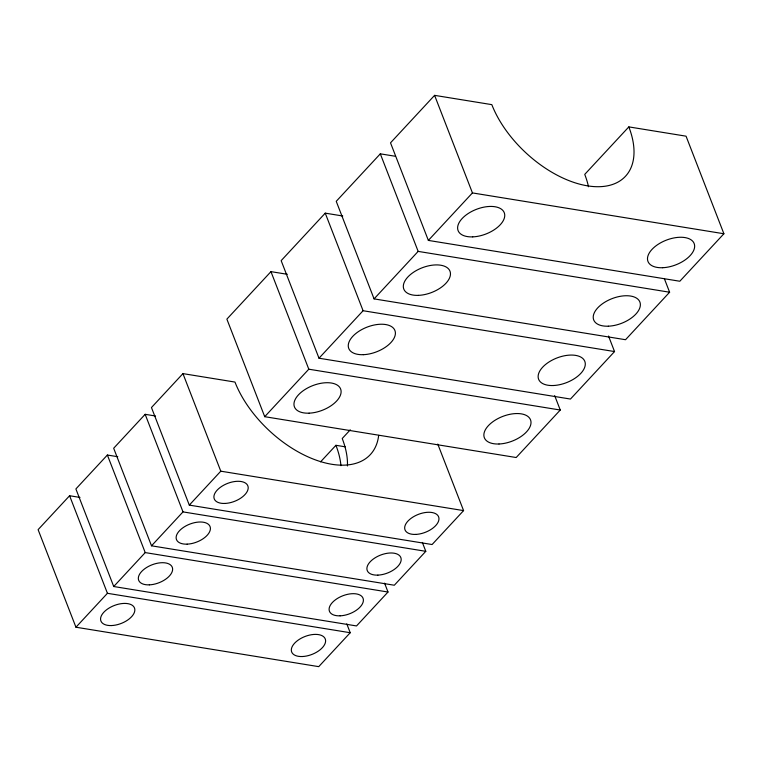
<?xml version="1.0" encoding="UTF-8"?>
<svg xmlns="http://www.w3.org/2000/svg" width="762" height="762" viewBox="0 0 762 762"><rect width="100%" height="100%" fill="white"/><g stroke="black" fill="none" stroke-linecap="round" stroke-linejoin="round"><path stroke-width="1.14" d="M287.312 274.291L270.958 271.634L226.876 319.126L264.719 416.69L516.179 457.524L560.261 410.032L554.669 395.621M342.757 215.998L325.241 213.15L281.159 260.642L319.002 358.216L570.462 399.05L614.543 351.558L608.524 336.032M395.497 156.296L380.314 153.829L336.233 201.32L374.075 298.885L625.535 339.719L669.617 292.227L664.454 278.921M628.831 126.892A88.916 50.587 42.9 0 1 587.502 185.842A88.916 50.587 42.9 0 1 491.823 104.642L434.597 95.355L390.515 142.837L428.358 240.411L679.818 281.245L723.9 233.753L686.057 136.179L628.831 126.892L584.74 174.384A88.916 50.587 42.9 0 1 588.502 186.757M79.991 497.424L69.59 495.738L38.1 529.657L75.943 627.221L318.735 666.645L350.225 632.727L346.777 623.859M117.777 456.714L107.375 455.028L75.886 488.947L113.729 586.521L356.521 625.945L388.01 592.026L384.572 583.149M155.562 416.014L145.161 414.318L113.671 448.247L151.514 545.811L394.306 585.235L425.796 551.317L422.358 542.449M378.666 435.378A90.04 51.225 42.9 0 1 315.039 459.743A90.04 51.225 42.9 0 1 234.972 382.067L182.947 373.618L151.457 407.537L189.3 505.111L432.092 544.535L463.582 510.607L437.779 444.084M264.719 416.69L308.8 369.199L560.261 410.032M319.002 358.216L363.083 310.725L614.543 351.558M374.075 298.885L418.157 251.393L669.617 292.227M428.358 240.411L472.44 192.919L723.9 233.753M75.943 627.221L107.432 593.303L350.225 632.727M113.729 586.521L145.218 552.593L388.01 592.026M151.514 545.811L183.004 511.893L425.796 551.317M189.3 505.111L220.79 471.183L463.582 510.607M320.583 461.829L335.928 445.303L345.176 446.799M350.291 429.816L342.224 438.512A90.04 51.225 42.9 0 1 347.443 465.953M434.597 95.355L472.44 192.919M380.314 153.829L418.157 251.393M325.241 213.15L363.083 310.725M270.958 271.634L308.8 369.199M182.947 373.618L220.79 471.183M145.161 414.318L183.004 511.893M107.375 455.028L145.218 552.593M69.59 495.738L107.432 593.303M335.928 445.303A90.04 51.225 42.9 0 1 340.957 465.696M418.452 295.361A24.765 13.23 -21.2 0 0 450.18 271.777A24.765 13.23 -21.2 0 0 412.061 273.282A24.765 13.23 -21.2 0 0 418.452 295.361M608.343 326.193A24.765 13.23 -21.2 0 0 640.08 302.609A24.765 13.23 -21.2 0 0 601.951 304.124A24.765 13.23 -21.2 0 0 608.343 326.193M472.735 236.877A24.765 13.23 -21.2 0 0 504.463 213.303A24.765 13.23 -21.2 0 0 466.344 214.808A24.765 13.23 -21.2 0 0 472.735 236.877M662.626 267.719A24.765 13.23 -21.2 0 0 694.363 244.135A24.765 13.23 -21.2 0 0 656.234 245.64A24.765 13.23 -21.2 0 0 662.626 267.719M309.096 413.166A24.765 13.23 -21.2 0 0 340.824 389.582A24.765 13.23 -21.2 0 0 302.704 391.087A24.765 13.23 -21.2 0 0 309.096 413.166M498.996 443.998A24.765 13.23 -21.2 0 0 530.723 420.414A24.765 13.23 -21.2 0 0 492.595 421.929A24.765 13.23 -21.2 0 0 498.996 443.998M363.379 354.682A24.765 13.23 -21.2 0 0 395.116 331.099A24.765 13.23 -21.2 0 0 356.987 332.613A24.765 13.23 -21.2 0 0 363.379 354.682M553.279 385.524A24.765 13.23 -21.2 0 0 585.006 361.94A24.765 13.23 -21.2 0 0 546.878 363.445A24.765 13.23 -21.2 0 0 553.279 385.524M302.323 656.53A18.012 9.62 -21.2 0 0 325.403 639.385A18.012 9.62 -21.2 0 0 297.675 640.48A18.012 9.62 -21.2 0 0 302.323 656.53M111.557 625.554A18.012 9.62 -21.2 0 0 134.636 608.409A18.012 9.62 -21.2 0 0 106.909 609.505A18.012 9.62 -21.2 0 0 111.557 625.554M340.109 615.829A18.012 9.62 -21.2 0 0 363.188 598.675A18.012 9.62 -21.2 0 0 335.461 599.77A18.012 9.62 -21.2 0 0 340.109 615.829M149.342 584.854A18.012 9.62 -21.2 0 0 172.422 567.7A18.012 9.62 -21.2 0 0 144.694 568.795A18.012 9.62 -21.2 0 0 149.342 584.854M377.895 575.12A18.012 9.62 -21.2 0 0 400.974 557.974A18.012 9.62 -21.2 0 0 373.247 559.07A18.012 9.62 -21.2 0 0 377.895 575.12M187.128 544.144A18.012 9.62 -21.2 0 0 210.207 526.99A18.012 9.62 -21.2 0 0 182.48 528.095A18.012 9.62 -21.2 0 0 187.128 544.144M415.681 534.419A18.012 9.62 -21.2 0 0 438.76 517.265A18.012 9.62 -21.2 0 0 411.032 518.36A18.012 9.62 -21.2 0 0 415.681 534.419M224.914 503.444A18.012 9.62 -21.2 0 0 247.993 486.289A18.012 9.62 -21.2 0 0 220.266 487.385A18.012 9.62 -21.2 0 0 224.914 503.444"/></g></svg>
